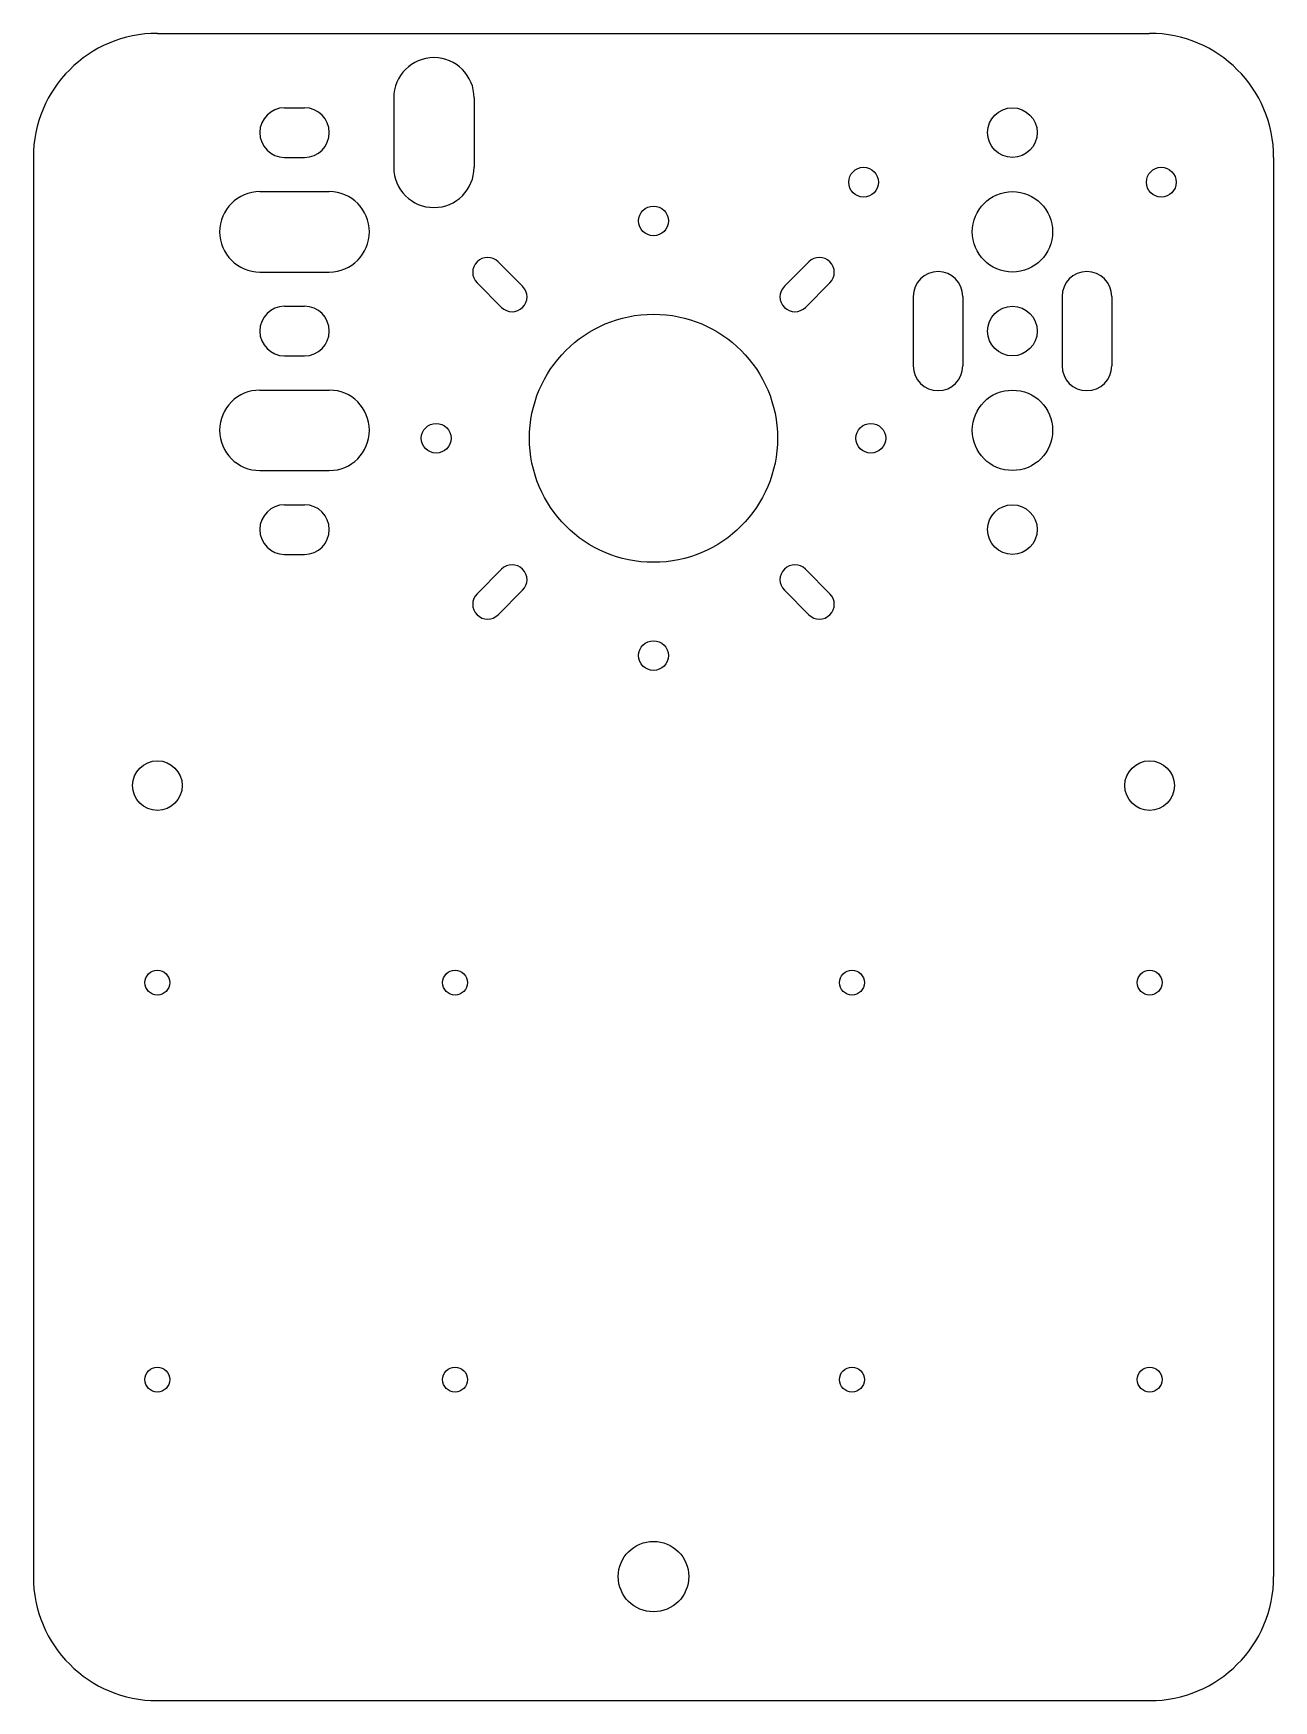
# Model space of a CAD drawing. Extents: x -62 to 62, y -92 to 76.
import ezdxf

# ---------------------------------------------------------------- set-up
doc = ezdxf.new("R2010")
doc.units = 0
doc.layers.add('Extrude048', color=7, linetype='CONTINUOUS')

msp = doc.modelspace()

# ---------------------------------------------------------------- linework, layer by layer
at = {"layer": 'Extrude048'}
for p, q in [((-50, 75.8), (-50, 75.8, 3.175)), ((-50, 75.8), (-50, 75.8, 3.175)), ((-50, 75.8), (50, 75.8)), ((-50, 75.8, 3.175), (50, 75.8, 3.175)), ((-50, 75.8), (50, 75.8)), ((-50, 75.8, 3.175), (50, 75.8, 3.175)), ((50, 75.8), (50, 75.8, 3.175)), ((50, 75.8), (50, 75.8, 3.175)), ((-26.175, 69.3), (-26.175, 69.3, 3.175)), ((-26.175, 69.3), (-26.175, 69.3, 3.175)), ((-26.175, 69.3), (-26.175, 62.3)), ((-26.175, 69.3, 3.175), (-26.175, 62.3, 3.175)), ((-26.175, 69.3), (-26.175, 62.3)), ((-26.175, 69.3, 3.175), (-26.175, 62.3, 3.175)), ((-18.075, 69.3), (-18.075, 69.3, 3.175)), ((-18.075, 69.3), (-18.075, 69.3, 3.175)), ((-18.075, 69.3), (-18.075, 62.3)), ((-18.075, 69.3, 3.175), (-18.075, 62.3, 3.175)), ((-18.075, 69.3), (-18.075, 62.3)), ((-18.075, 69.3, 3.175), (-18.075, 62.3, 3.175)), ((-37.175, 68.3), (-37.175, 68.3, 3.175)), ((-37.175, 68.3), (-37.175, 68.3, 3.175)), ((-37.175, 68.3), (-35.175, 68.3)), ((-37.175, 68.3, 3.175), (-35.175, 68.3, 3.175)), ((-37.175, 68.3), (-35.175, 68.3)), ((-37.175, 68.3, 3.175), (-35.175, 68.3, 3.175)), ((-35.175, 68.3), (-35.175, 68.3, 3.175)), ((-35.175, 68.3), (-35.175, 68.3, 3.175)), ((38.675, 65.8), (38.675, 65.8, 3.175)), ((38.675, 65.8), (38.675, 65.8, 3.175)), ((-62.5, 63.3), (-62.5, 63.3, 3.175)), ((-62.5, 63.3), (-62.5, 63.3, 3.175)), ((-62.5, 63.3), (-62.5, -79.7)), ((-62.5, 63.3, 3.175), (-62.5, -79.7, 3.175)), ((-62.5, 63.3), (-62.5, -79.7)), ((-62.5, 63.3, 3.175), (-62.5, -79.7, 3.175)), ((-37.175, 63.3), (-37.175, 63.3, 3.175)), ((-37.175, 63.3), (-37.175, 63.3, 3.175)), ((-37.175, 63.3), (-35.175, 63.3)), ((-37.175, 63.3, 3.175), (-35.175, 63.3, 3.175)), ((-37.175, 63.3), (-35.175, 63.3)), ((-37.175, 63.3, 3.175), (-35.175, 63.3, 3.175)), ((-35.175, 63.3), (-35.175, 63.3, 3.175)), ((-35.175, 63.3), (-35.175, 63.3, 3.175)), ((-26.175, 62.3), (-26.175, 62.3, 3.175)), ((-26.175, 62.3), (-26.175, 62.3, 3.175)), ((-18.075, 62.3), (-18.075, 62.3, 3.175)), ((-18.075, 62.3), (-18.075, 62.3, 3.175)), ((62.5, 63.3), (62.5, 63.3, 3.175)), ((62.5, 63.3), (62.5, 63.3, 3.175)), ((62.5, 63.3), (62.5, -79.7)), ((62.5, 63.3, 3.175), (62.5, -79.7, 3.175)), ((62.5, 63.3), (62.5, -79.7)), ((62.5, 63.3, 3.175), (62.5, -79.7, 3.175)), ((22.675, 60.8), (22.675, 60.8, 3.175)), ((22.675, 60.8), (22.675, 60.8, 3.175)), ((52.675, 60.8), (52.675, 60.8, 3.175)), ((52.675, 60.8), (52.675, 60.8, 3.175)), ((-39.675, 59.85), (-39.675, 59.85, 3.175)), ((-39.675, 59.85), (-39.675, 59.85, 3.175)), ((-39.675, 59.85), (-32.675, 59.85)), ((-39.675, 59.85, 3.175), (-32.675, 59.85, 3.175)), ((-39.675, 59.85), (-32.675, 59.85)), ((-39.675, 59.85, 3.175), (-32.675, 59.85, 3.175)), ((-32.675, 59.85), (-32.675, 59.85, 3.175)), ((-32.675, 59.85), (-32.675, 59.85, 3.175)), ((1.5, 56.9), (1.5, 56.9, 3.175)), ((1.5, 56.9), (1.5, 56.9, 3.175)), ((40.225, 55.8), (40.225, 55.8, 3.175)), ((40.225, 55.8), (40.225, 55.8, 3.175)), ((-15.6624, 52.7837), (-15.6624, 52.7837, 3.175)), ((-15.6624, 52.7837), (-15.6624, 52.7837, 3.175)), ((-15.6624, 52.7837), (-13.1875, 50.3089)), ((-15.6624, 52.7837, 3.175), (-13.1875, 50.3089, 3.175)), ((-15.6624, 52.7837), (-13.1875, 50.3089)), ((-15.6624, 52.7837, 3.175), (-13.1875, 50.3089, 3.175)), ((13.1875, 50.3089), (15.6624, 52.7837)), ((13.1875, 50.3089, 3.175), (15.6624, 52.7837, 3.175)), ((13.1875, 50.3089), (15.6624, 52.7837)), ((13.1875, 50.3089, 3.175), (15.6624, 52.7837, 3.175)), ((15.6624, 52.7837), (15.6624, 52.7837, 3.175)), ((15.6624, 52.7837), (15.6624, 52.7837, 3.175)), ((-39.675, 51.75), (-39.675, 51.75, 3.175)), ((-39.675, 51.75), (-39.675, 51.75, 3.175)), ((-39.675, 51.75), (-32.675, 51.75)), ((-39.675, 51.75, 3.175), (-32.675, 51.75, 3.175)), ((-39.675, 51.75), (-32.675, 51.75)), ((-39.675, 51.75, 3.175), (-32.675, 51.75, 3.175)), ((-32.675, 51.75), (-32.675, 51.75, 3.175)), ((-32.675, 51.75), (-32.675, 51.75, 3.175)), ((-17.7837, 50.6624), (-17.7837, 50.6624, 3.175)), ((-17.7837, 50.6624), (-17.7837, 50.6624, 3.175)), ((-17.7837, 50.6624), (-15.3089, 48.1875)), ((-17.7837, 50.6624, 3.175), (-15.3089, 48.1875, 3.175)), ((-17.7837, 50.6624), (-15.3089, 48.1875)), ((-17.7837, 50.6624, 3.175), (-15.3089, 48.1875, 3.175)), ((15.3089, 48.1875), (17.7837, 50.6624)), ((15.3089, 48.1875, 3.175), (17.7837, 50.6624, 3.175)), ((15.3089, 48.1875), (17.7837, 50.6624)), ((15.3089, 48.1875, 3.175), (17.7837, 50.6624, 3.175)), ((17.7837, 50.6624), (17.7837, 50.6624, 3.175)), ((17.7837, 50.6624), (17.7837, 50.6624, 3.175)), ((-13.1875, 50.3089), (-13.1875, 50.3089, 3.175)), ((-13.1875, 50.3089), (-13.1875, 50.3089, 3.175)), ((13.1875, 50.3089), (13.1875, 50.3089, 3.175)), ((13.1875, 50.3089), (13.1875, 50.3089, 3.175)), ((26.175, 49.3), (26.175, 49.3, 3.175)), ((26.175, 49.3), (26.175, 49.3, 3.175)), ((26.175, 49.3), (26.175, 42.3)), ((26.175, 49.3, 3.175), (26.175, 42.3, 3.175)), ((26.175, 49.3), (26.175, 42.3)), ((26.175, 49.3, 3.175), (26.175, 42.3, 3.175)), ((31.175, 49.3), (31.175, 49.3, 3.175)), ((31.175, 49.3), (31.175, 49.3, 3.175)), ((31.175, 49.3), (31.175, 42.3)), ((31.175, 49.3, 3.175), (31.175, 42.3, 3.175)), ((31.175, 49.3), (31.175, 42.3)), ((31.175, 49.3, 3.175), (31.175, 42.3, 3.175)), ((41.175, 49.3), (41.175, 49.3, 3.175)), ((41.175, 49.3), (41.175, 49.3, 3.175)), ((41.175, 49.3), (41.175, 42.3)), ((41.175, 49.3, 3.175), (41.175, 42.3, 3.175)), ((41.175, 49.3), (41.175, 42.3)), ((41.175, 49.3, 3.175), (41.175, 42.3, 3.175)), ((46.175, 49.3), (46.175, 49.3, 3.175)), ((46.175, 49.3), (46.175, 49.3, 3.175)), ((46.175, 49.3), (46.175, 42.3)), ((46.175, 49.3, 3.175), (46.175, 42.3, 3.175)), ((46.175, 49.3), (46.175, 42.3)), ((46.175, 49.3, 3.175), (46.175, 42.3, 3.175)), ((-37.175, 48.3), (-37.175, 48.3, 3.175)), ((-37.175, 48.3), (-37.175, 48.3, 3.175)), ((-37.175, 48.3), (-35.175, 48.3)), ((-37.175, 48.3, 3.175), (-35.175, 48.3, 3.175)), ((-37.175, 48.3), (-35.175, 48.3)), ((-37.175, 48.3, 3.175), (-35.175, 48.3, 3.175)), ((-35.175, 48.3), (-35.175, 48.3, 3.175)), ((-35.175, 48.3), (-35.175, 48.3, 3.175)), ((-15.3089, 48.1875), (-15.3089, 48.1875, 3.175)), ((-15.3089, 48.1875), (-15.3089, 48.1875, 3.175)), ((15.3089, 48.1875), (15.3089, 48.1875, 3.175)), ((15.3089, 48.1875), (15.3089, 48.1875, 3.175)), ((38.675, 45.8), (38.675, 45.8, 3.175)), ((38.675, 45.8), (38.675, 45.8, 3.175)), ((-37.175, 43.3), (-37.175, 43.3, 3.175)), ((-37.175, 43.3), (-37.175, 43.3, 3.175)), ((-37.175, 43.3), (-35.175, 43.3)), ((-37.175, 43.3, 3.175), (-35.175, 43.3, 3.175)), ((-37.175, 43.3), (-35.175, 43.3)), ((-37.175, 43.3, 3.175), (-35.175, 43.3, 3.175)), ((-35.175, 43.3), (-35.175, 43.3, 3.175)), ((-35.175, 43.3), (-35.175, 43.3, 3.175)), ((26.175, 42.3), (26.175, 42.3, 3.175)), ((26.175, 42.3), (26.175, 42.3, 3.175)), ((31.175, 42.3), (31.175, 42.3, 3.175)), ((31.175, 42.3), (31.175, 42.3, 3.175)), ((41.175, 42.3), (41.175, 42.3, 3.175)), ((41.175, 42.3), (41.175, 42.3, 3.175)), ((46.175, 42.3), (46.175, 42.3, 3.175)), ((46.175, 42.3), (46.175, 42.3, 3.175)), ((-39.675, 39.85), (-39.675, 39.85, 3.175)), ((-39.675, 39.85), (-39.675, 39.85, 3.175)), ((-39.675, 39.85), (-32.675, 39.85)), ((-39.675, 39.85, 3.175), (-32.675, 39.85, 3.175)), ((-39.675, 39.85), (-32.675, 39.85)), ((-39.675, 39.85, 3.175), (-32.675, 39.85, 3.175)), ((-32.675, 39.85), (-32.675, 39.85, 3.175)), ((-32.675, 39.85), (-32.675, 39.85, 3.175)), ((40.225, 35.8), (40.225, 35.8, 3.175)), ((40.225, 35.8), (40.225, 35.8, 3.175)), ((-20.4, 35), (-20.4, 35, 3.175)), ((-20.4, 35), (-20.4, 35, 3.175)), ((12.5, 35), (12.5, 35, 3.175)), ((12.5, 35), (12.5, 35, 3.175)), ((23.4, 35), (23.4, 35, 3.175)), ((23.4, 35), (23.4, 35, 3.175)), ((-39.675, 31.75), (-39.675, 31.75, 3.175)), ((-39.675, 31.75), (-39.675, 31.75, 3.175)), ((-39.675, 31.75), (-32.675, 31.75)), ((-39.675, 31.75, 3.175), (-32.675, 31.75, 3.175)), ((-39.675, 31.75), (-32.675, 31.75)), ((-39.675, 31.75, 3.175), (-32.675, 31.75, 3.175)), ((-32.675, 31.75), (-32.675, 31.75, 3.175)), ((-32.675, 31.75), (-32.675, 31.75, 3.175)), ((-37.175, 28.3), (-37.175, 28.3, 3.175)), ((-37.175, 28.3), (-37.175, 28.3, 3.175)), ((-37.175, 28.3), (-35.175, 28.3)), ((-37.175, 28.3, 3.175), (-35.175, 28.3, 3.175)), ((-37.175, 28.3), (-35.175, 28.3)), ((-37.175, 28.3, 3.175), (-35.175, 28.3, 3.175)), ((-35.175, 28.3), (-35.175, 28.3, 3.175)), ((-35.175, 28.3), (-35.175, 28.3, 3.175)), ((38.675, 25.8), (38.675, 25.8, 3.175)), ((38.675, 25.8), (38.675, 25.8, 3.175)), ((-37.175, 23.3), (-37.175, 23.3, 3.175)), ((-37.175, 23.3), (-37.175, 23.3, 3.175)), ((-37.175, 23.3), (-35.175, 23.3)), ((-37.175, 23.3, 3.175), (-35.175, 23.3, 3.175)), ((-37.175, 23.3), (-35.175, 23.3)), ((-37.175, 23.3, 3.175), (-35.175, 23.3, 3.175)), ((-35.175, 23.3), (-35.175, 23.3, 3.175)), ((-35.175, 23.3), (-35.175, 23.3, 3.175)), ((-17.7837, 19.3376), (-15.3089, 21.8125)), ((-17.7837, 19.3376, 3.175), (-15.3089, 21.8125, 3.175)), ((-17.7837, 19.3376), (-15.3089, 21.8125)), ((-17.7837, 19.3376, 3.175), (-15.3089, 21.8125, 3.175)), ((-15.3089, 21.8125), (-15.3089, 21.8125, 3.175)), ((-15.3089, 21.8125), (-15.3089, 21.8125, 3.175)), ((15.3089, 21.8125), (15.3089, 21.8125, 3.175)), ((15.3089, 21.8125), (15.3089, 21.8125, 3.175)), ((15.3089, 21.8125), (17.7837, 19.3376)), ((15.3089, 21.8125, 3.175), (17.7837, 19.3376, 3.175)), ((15.3089, 21.8125), (17.7837, 19.3376)), ((15.3089, 21.8125, 3.175), (17.7837, 19.3376, 3.175)), ((-17.7837, 19.3376), (-17.7837, 19.3376, 3.175)), ((-17.7837, 19.3376), (-17.7837, 19.3376, 3.175)), ((-15.6624, 17.2163), (-13.1875, 19.6911)), ((-15.6624, 17.2163, 3.175), (-13.1875, 19.6911, 3.175)), ((-15.6624, 17.2163), (-13.1875, 19.6911)), ((-15.6624, 17.2163, 3.175), (-13.1875, 19.6911, 3.175)), ((-13.1875, 19.6911), (-13.1875, 19.6911, 3.175)), ((-13.1875, 19.6911), (-13.1875, 19.6911, 3.175)), ((13.1875, 19.6911), (13.1875, 19.6911, 3.175)), ((13.1875, 19.6911), (13.1875, 19.6911, 3.175)), ((13.1875, 19.6911), (15.6624, 17.2163)), ((13.1875, 19.6911, 3.175), (15.6624, 17.2163, 3.175)), ((13.1875, 19.6911), (15.6624, 17.2163)), ((13.1875, 19.6911, 3.175), (15.6624, 17.2163, 3.175)), ((17.7837, 19.3376), (17.7837, 19.3376, 3.175)), ((17.7837, 19.3376), (17.7837, 19.3376, 3.175)), ((-15.6624, 17.2163), (-15.6624, 17.2163, 3.175)), ((-15.6624, 17.2163), (-15.6624, 17.2163, 3.175)), ((15.6624, 17.2163), (15.6624, 17.2163, 3.175)), ((15.6624, 17.2163), (15.6624, 17.2163, 3.175)), ((1.5, 13.1), (1.5, 13.1, 3.175)), ((1.5, 13.1), (1.5, 13.1, 3.175)), ((-47.5, 0), (-47.5, 0, 3.175)), ((-47.5, 0), (-47.5, 0, 3.175)), ((52.5, 0), (52.5, 0, 3.175)), ((52.5, 0), (52.5, 0, 3.175)), ((-48.75, -19.85), (-48.75, -19.85, 3.175)), ((-48.75, -19.85), (-48.75, -19.85, 3.175)), ((-18.75, -19.85), (-18.75, -19.85, 3.175)), ((-18.75, -19.85), (-18.75, -19.85, 3.175)), ((21.25, -19.85), (21.25, -19.85, 3.175)), ((21.25, -19.85), (21.25, -19.85, 3.175)), ((51.25, -19.85), (51.25, -19.85, 3.175)), ((51.25, -19.85), (51.25, -19.85, 3.175)), ((-48.75, -59.85), (-48.75, -59.85, 3.175)), ((-48.75, -59.85), (-48.75, -59.85, 3.175)), ((-18.75, -59.85), (-18.75, -59.85, 3.175)), ((-18.75, -59.85), (-18.75, -59.85, 3.175)), ((21.25, -59.85), (21.25, -59.85, 3.175)), ((21.25, -59.85), (21.25, -59.85, 3.175)), ((51.25, -59.85), (51.25, -59.85, 3.175)), ((51.25, -59.85), (51.25, -59.85, 3.175)), ((-62.5, -79.7), (-62.5, -79.7, 3.175)), ((-62.5, -79.7), (-62.5, -79.7, 3.175)), ((3.55, -79.7), (3.55, -79.7, 3.175)), ((3.55, -79.7), (3.55, -79.7, 3.175)), ((62.5, -79.7), (62.5, -79.7, 3.175)), ((62.5, -79.7), (62.5, -79.7, 3.175)), ((-50, -92.2), (-50, -92.2, 3.175)), ((-50, -92.2), (50, -92.2)), ((-50, -92.2, 3.175), (50, -92.2, 3.175)), ((-50, -92.2), (-50, -92.2, 3.175)), ((-50, -92.2), (50, -92.2)), ((-50, -92.2, 3.175), (50, -92.2, 3.175)), ((50, -92.2), (50, -92.2, 3.175)), ((50, -92.2), (50, -92.2, 3.175))]:
    msp.add_line(p, q, dxfattribs=at)
for centre, radius in [((36.175, 65.8), 2.5), ((36.175, 65.8), 2.5), ((36.175, 65.8), 2.5), ((36.175, 65.8), 2.5), ((21.175, 60.8), 1.5), ((21.175, 60.8), 1.5), ((21.175, 60.8), 1.5), ((21.175, 60.8), 1.5), ((51.175, 60.8), 1.5), ((51.175, 60.8), 1.5), ((51.175, 60.8), 1.5), ((51.175, 60.8), 1.5), ((36.175, 55.8), 4.05), ((36.175, 55.8), 4.05), ((36.175, 55.8), 4.05), ((36.175, 55.8), 4.05), ((0, 56.9), 1.5), ((0, 56.9), 1.5), ((0, 56.9), 1.5), ((0, 56.9), 1.5), ((0, 35), 12.5), ((0, 35), 12.5), ((0, 35), 12.5), ((0, 35), 12.5), ((36.175, 45.8), 2.5), ((36.175, 45.8), 2.5), ((36.175, 45.8), 2.5), ((36.175, 45.8), 2.5), ((36.175, 35.8), 4.05), ((36.175, 35.8), 4.05), ((36.175, 35.8), 4.05), ((36.175, 35.8), 4.05), ((-21.9, 35), 1.5), ((-21.9, 35), 1.5), ((-21.9, 35), 1.5), ((-21.9, 35), 1.5), ((21.9, 35), 1.5), ((21.9, 35), 1.5), ((21.9, 35), 1.5), ((21.9, 35), 1.5), ((36.175, 25.8), 2.5), ((36.175, 25.8), 2.5), ((36.175, 25.8), 2.5), ((36.175, 25.8), 2.5), ((0, 13.1), 1.5), ((0, 13.1), 1.5), ((0, 13.1), 1.5), ((0, 13.1), 1.5), ((-50, 0), 2.5), ((-50, 0), 2.5), ((-50, 0), 2.5), ((-50, 0), 2.5), ((50, 0), 2.5), ((50, 0), 2.5), ((50, 0), 2.5), ((50, 0), 2.5), ((-50, -19.85), 1.25), ((-50, -19.85), 1.25), ((-50, -19.85), 1.25), ((-50, -19.85), 1.25), ((-20, -19.85), 1.25), ((-20, -19.85), 1.25), ((-20, -19.85), 1.25), ((-20, -19.85), 1.25), ((20, -19.85), 1.25), ((20, -19.85), 1.25), ((20, -19.85), 1.25), ((20, -19.85), 1.25), ((50, -19.85), 1.25), ((50, -19.85), 1.25), ((50, -19.85), 1.25), ((50, -19.85), 1.25), ((-50, -59.85), 1.25), ((-50, -59.85), 1.25), ((-50, -59.85), 1.25), ((-50, -59.85), 1.25), ((-20, -59.85), 1.25), ((-20, -59.85), 1.25), ((-20, -59.85), 1.25), ((-20, -59.85), 1.25), ((20, -59.85), 1.25), ((20, -59.85), 1.25), ((20, -59.85), 1.25), ((20, -59.85), 1.25), ((50, -59.85), 1.25), ((50, -59.85), 1.25), ((50, -59.85), 1.25), ((50, -59.85), 1.25), ((0, -79.7), 3.55), ((0, -79.7), 3.55), ((0, -79.7), 3.55), ((0, -79.7), 3.55)]:
    msp.add_circle(centre, radius, dxfattribs=at)
for centre, radius, start, end in [((-50, 63.3), 12.5, 90, 180), ((-50, 63.3, 3.175), 12.5, 90, 180), ((-50, 63.3), 12.5, 90, 180), ((-50, 63.3, 3.175), 12.5, 90, 180), ((50, 63.3), 12.5, 0, 90), ((50, 63.3, 3.175), 12.5, 0, 90), ((50, 63.3), 12.5, 0, 90), ((50, 63.3, 3.175), 12.5, 0, 90), ((-22.125, 69.3), 4.05, 0, 180), ((-22.125, 69.3, 3.175), 4.05, 0, 180), ((-22.125, 69.3), 4.05, 0, 180), ((-22.125, 69.3, 3.175), 4.05, 0, 180), ((-37.175, 65.8), 2.5, 90, -90), ((-37.175, 65.8, 3.175), 2.5, 90, -90), ((-37.175, 65.8), 2.5, 90, -90), ((-37.175, 65.8, 3.175), 2.5, 90, -90), ((-35.175, 65.8), 2.5, -90, 90), ((-35.175, 65.8, 3.175), 2.5, -90, 90), ((-35.175, 65.8), 2.5, -90, 90), ((-35.175, 65.8, 3.175), 2.5, -90, 90), ((-22.125, 62.3), 4.05, 180, 0), ((-22.125, 62.3, 3.175), 4.05, 180, 0), ((-22.125, 62.3), 4.05, 180, 0), ((-22.125, 62.3, 3.175), 4.05, 180, 0), ((-39.675, 55.8), 4.05, 90, -90), ((-39.675, 55.8, 3.175), 4.05, 90, -90), ((-39.675, 55.8), 4.05, 90, -90), ((-39.675, 55.8, 3.175), 4.05, 90, -90), ((-32.675, 55.8), 4.05, -90, 90), ((-32.675, 55.8, 3.175), 4.05, -90, 90), ((-32.675, 55.8), 4.05, -90, 90), ((-32.675, 55.8, 3.175), 4.05, -90, 90), ((-16.7231, 51.7231), 1.5, 45, -135), ((-16.7231, 51.7231, 3.175), 1.5, 45, -135), ((-16.7231, 51.7231), 1.5, 45, -135), ((-16.7231, 51.7231, 3.175), 1.5, 45, -135), ((16.7231, 51.7231), 1.5, -45, 135), ((16.7231, 51.7231, 3.175), 1.5, -45, 135), ((16.7231, 51.7231), 1.5, -45, 135), ((16.7231, 51.7231, 3.175), 1.5, -45, 135), ((28.675, 49.3), 2.5, 0, 180), ((28.675, 49.3, 3.175), 2.5, 0, 180), ((28.675, 49.3), 2.5, 0, 180), ((28.675, 49.3, 3.175), 2.5, 0, 180), ((43.675, 49.3), 2.5, 0, 180), ((43.675, 49.3, 3.175), 2.5, 0, 180), ((43.675, 49.3), 2.5, 0, 180), ((43.675, 49.3, 3.175), 2.5, 0, 180), ((-14.2482, 49.2482), 1.5, -135, 45), ((-14.2482, 49.2482, 3.175), 1.5, -135, 45), ((-14.2482, 49.2482), 1.5, -135, 45), ((-14.2482, 49.2482, 3.175), 1.5, -135, 45), ((14.2482, 49.2482), 1.5, 135, -45), ((14.2482, 49.2482, 3.175), 1.5, 135, -45), ((14.2482, 49.2482), 1.5, 135, -45), ((14.2482, 49.2482, 3.175), 1.5, 135, -45), ((-37.175, 45.8), 2.5, 90, -90), ((-37.175, 45.8, 3.175), 2.5, 90, -90), ((-37.175, 45.8), 2.5, 90, -90), ((-37.175, 45.8, 3.175), 2.5, 90, -90), ((-35.175, 45.8), 2.5, -90, 90), ((-35.175, 45.8, 3.175), 2.5, -90, 90), ((-35.175, 45.8), 2.5, -90, 90), ((-35.175, 45.8, 3.175), 2.5, -90, 90), ((28.675, 42.3), 2.5, 180, 0), ((28.675, 42.3, 3.175), 2.5, 180, 0), ((28.675, 42.3), 2.5, 180, 0), ((28.675, 42.3, 3.175), 2.5, 180, 0), ((43.675, 42.3), 2.5, 180, 0), ((43.675, 42.3, 3.175), 2.5, 180, 0), ((43.675, 42.3), 2.5, 180, 0), ((43.675, 42.3, 3.175), 2.5, 180, 0), ((-39.675, 35.8), 4.05, 90, -90), ((-39.675, 35.8, 3.175), 4.05, 90, -90), ((-39.675, 35.8), 4.05, 90, -90), ((-39.675, 35.8, 3.175), 4.05, 90, -90), ((-32.675, 35.8), 4.05, -90, 90), ((-32.675, 35.8, 3.175), 4.05, -90, 90), ((-32.675, 35.8), 4.05, -90, 90), ((-32.675, 35.8, 3.175), 4.05, -90, 90), ((-37.175, 25.8), 2.5, 90, -90), ((-37.175, 25.8, 3.175), 2.5, 90, -90), ((-37.175, 25.8), 2.5, 90, -90), ((-37.175, 25.8, 3.175), 2.5, 90, -90), ((-35.175, 25.8), 2.5, -90, 90), ((-35.175, 25.8, 3.175), 2.5, -90, 90), ((-35.175, 25.8), 2.5, -90, 90), ((-35.175, 25.8, 3.175), 2.5, -90, 90), ((-14.2482, 20.7518), 1.5, -45, 135), ((-14.2482, 20.7518, 3.175), 1.5, -45, 135), ((-14.2482, 20.7518), 1.5, -45, 135), ((-14.2482, 20.7518, 3.175), 1.5, -45, 135), ((14.2482, 20.7518), 1.5, 45, -135), ((14.2482, 20.7518, 3.175), 1.5, 45, -135), ((14.2482, 20.7518), 1.5, 45, -135), ((14.2482, 20.7518, 3.175), 1.5, 45, -135), ((-16.7231, 18.2769), 1.5, 135, -45), ((-16.7231, 18.2769, 3.175), 1.5, 135, -45), ((-16.7231, 18.2769), 1.5, 135, -45), ((-16.7231, 18.2769, 3.175), 1.5, 135, -45), ((16.7231, 18.2769), 1.5, -135, 45), ((16.7231, 18.2769, 3.175), 1.5, -135, 45), ((16.7231, 18.2769), 1.5, -135, 45), ((16.7231, 18.2769, 3.175), 1.5, -135, 45), ((-50, -79.7), 12.5, 180, -90), ((-50, -79.7, 3.175), 12.5, 180, -90), ((-50, -79.7), 12.5, 180, -90), ((-50, -79.7, 3.175), 12.5, 180, -90), ((50, -79.7), 12.5, -90, 0), ((50, -79.7, 3.175), 12.5, -90, 0), ((50, -79.7), 12.5, -90, 0), ((50, -79.7, 3.175), 12.5, -90, 0)]:
    msp.add_arc(centre, radius, start, end, dxfattribs=at)

doc.saveas('drawing.dxf')
